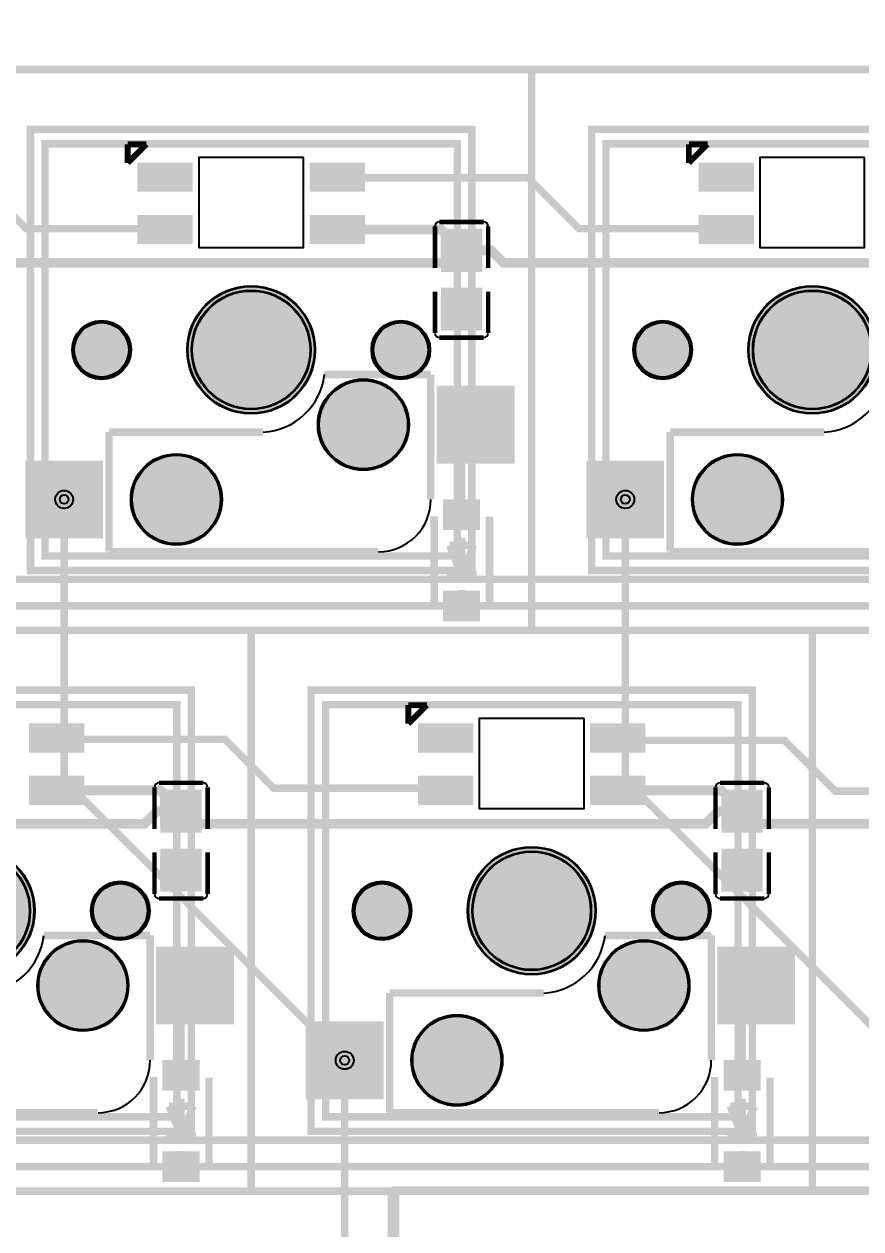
# Model space of a CAD drawing. Header units: millimetres. Extents: x 5 to 310, y -122 to -25.
# Drawn here: x 82.78 to 111.19, y -65.58 to -24.65 of the extents above; entities that cross this region are included whole.
import ezdxf

# ---------------------------------------------------------------- set-up
doc = ezdxf.new("R2010")
doc.units = ezdxf.units.MM
for name, color, linetype, true_color in [('BoardOutLine', 6, 'Continuous', 0xff00ff), ('BottomLayer', 5, 'Continuous', 0x0000ff), ('BottomPasteMaskLayer', 7, 'Continuous', 0x800000), ('BottomSilkLayer', 7, 'Continuous', 0x66cc33), ('BottomSolderMaskLayer', 7, 'Continuous', 0xaa00ff), ('Document', 7, 'Continuous', 0xffffff), ('Hole', 7, 'Continuous', 0x222222), ('Multi-Layer', 7, 'Continuous', 0xc0c0c0), ('TopLayer', 1, 'Continuous', 0xff0000), ('TopSilkLayer', 7, 'Continuous', 0xffcc00), ('TopSolderMaskLayer', 7, 'Continuous', 0x800080)]:
    doc.layers.add(name, color=color, linetype=linetype, true_color=true_color)

msp = doc.modelspace()

# ---------------------------------------------------------------- hatches: boundary and pattern name
at = {"layer": 'BottomLayer'}
for points in [[(86.67960375920755, -29.40607061214121), (88.45760731521455, -29.40607061214121), (88.45760731521455, -30.2950723901447), (86.67960375920755, -30.2950723901447)], [(92.52161544323098, -29.40607061214121), (94.29961899923796, -29.40607061214121), (94.29961899923796, -30.2950723901447), (92.52161544323098, -30.2950723901447)], [(105.7300482600967, -29.40607061214121), (107.5080518161037, -29.40607061214121), (107.5080518161037, -30.2950723901447), (105.7300482600967, -30.2950723901447)], [(86.67960375920755, -31.1840741681483), (88.45760731521455, -31.1840741681483), (88.45760731521455, -32.0730759461519), (86.67960375920755, -32.0730759461519)], [(92.52161544323098, -31.1840741681483), (94.29961899923796, -31.1840741681483), (94.29961899923796, -32.0730759461519), (92.52161544323098, -32.0730759461519)], [(105.7300482600967, -31.1840741681483), (107.5080518161037, -31.1840741681483), (107.5080518161037, -32.0730759461519), (105.7300482600967, -32.0730759461519)], [(98.3085344170688, -33.04325628651259), (96.95852171704337, -33.04325628651259), (96.95852171704337, -31.63324866649737), (98.3085344170688, -31.63324866649737)], [(98.3085344170688, -33.63329946659894), (96.95852171704337, -33.63329946659894), (96.95852171704337, -35.04330708661416), (98.3085344170688, -35.04330708661416)], [(96.83962407924808, -36.98958597917203), (99.37962915925823, -36.98958597917203), (99.37962915925823, -39.52959105918217), (96.83962407924808, -39.52959105918217)], [(82.86959613919225, -39.52959105918217), (85.4096012192024, -39.52959105918217), (85.4096012192024, -42.06959613919229), (82.86959613919225, -42.06959613919229)], [(101.9200406400814, -39.52959105918217), (104.4600457200916, -39.52959105918217), (104.4600457200916, -42.06959613919229), (101.9200406400814, -42.06959613919229)], [(98.23352806705613, -41.81358902717807), (98.23352806705613, -40.81358902717817), (97.03352806705608, -40.81358902717817), (97.03352806705608, -41.81358902717807)], [(98.23352806705613, -44.9134112268224), (98.23352806705613, -43.9134112268224), (97.03352806705608, -43.9134112268224), (97.03352806705608, -44.9134112268224)], [(82.99639319278641, -48.45651511303026), (84.77439674879359, -48.45651511303026), (84.77439674879359, -49.34551689103375), (82.99639319278641, -49.34551689103375)], [(96.20482600965192, -48.45651511303026), (97.98282956565912, -48.45651511303026), (97.98282956565912, -49.34551689103375), (96.20482600965192, -49.34551689103375)], [(102.0468376936753, -48.45651511303026), (103.8248412496826, -48.45651511303026), (103.8248412496826, -49.34551689103375), (102.0468376936753, -49.34551689103375)], [(82.99639319278641, -50.23451866903736), (84.77439674879359, -50.23451866903736), (84.77439674879359, -51.12352044704085), (82.99639319278641, -51.12352044704085)], [(96.20482600965192, -50.23451866903736), (97.98282956565912, -50.23451866903736), (97.98282956565912, -51.12352044704085), (96.20482600965192, -51.12352044704085)], [(102.0468376936753, -50.23451866903736), (103.8248412496826, -50.23451866903736), (103.8248412496826, -51.12352044704085), (102.0468376936753, -51.12352044704085)], [(88.78331216662424, -52.09370078740164), (87.43329946659901, -52.09370078740164), (87.43329946659901, -50.68369316738642), (88.78331216662424, -50.68369316738642)], [(107.8337566675134, -52.09370078740164), (106.4837439674879, -52.09370078740164), (106.4837439674879, -50.68369316738642), (107.8337566675134, -50.68369316738642)], [(88.78331216662424, -52.68374396748801), (87.43329946659901, -52.68374396748801), (87.43329946659901, -54.09375158750311), (88.78331216662424, -54.09375158750311)], [(107.8337566675134, -52.68374396748801), (106.4837439674879, -52.68374396748801), (106.4837439674879, -54.09375158750311), (107.8337566675134, -54.09375158750311)], [(87.31440182880372, -56.04003048006109), (89.85440690881387, -56.04003048006109), (89.85440690881387, -58.58003556007122), (87.31440182880372, -58.58003556007122)], [(106.3648463296927, -56.04003048006109), (108.9048514097028, -56.04003048006109), (108.9048514097028, -58.58003556007122), (106.3648463296927, -58.58003556007122)], [(92.39481838963684, -58.58003556007122), (94.93482346964694, -58.58003556007122), (94.93482346964694, -61.12004064008136), (92.39481838963684, -61.12004064008136)], [(88.70830581661177, -60.86403352806713), (88.70830581661177, -59.864033528067), (87.50830581661171, -59.864033528067), (87.50830581661171, -60.86403352806713)], [(107.7587503175005, -60.86403352806713), (107.7587503175005, -59.864033528067), (106.5587503175009, -59.864033528067), (106.5587503175009, -60.86403352806713)], [(88.70830581661177, -63.96385572771146), (88.70830581661177, -62.96385572771146), (87.50830581661171, -62.96385572771146), (87.50830581661171, -63.96385572771146)], [(107.7587503175005, -63.96385572771146), (107.7587503175005, -62.96385572771146), (106.5587503175009, -62.96385572771146), (106.5587503175009, -63.96385572771146)]]:
    msp.add_hatch(color=256, dxfattribs=at).paths.add_polyline_path(points)
at = {"layer": 'BottomPasteMaskLayer'}
for points in [[(86.67960375920755, -29.40607061214121), (88.45760731521455, -29.40607061214121), (88.45760731521455, -30.2950723901447), (86.67960375920755, -30.2950723901447)], [(92.52161544323098, -29.40607061214121), (94.29961899923796, -29.40607061214121), (94.29961899923796, -30.2950723901447), (92.52161544323098, -30.2950723901447)], [(105.7300482600967, -29.40607061214121), (107.5080518161037, -29.40607061214121), (107.5080518161037, -30.2950723901447), (105.7300482600967, -30.2950723901447)], [(86.67960375920755, -31.1840741681483), (88.45760731521455, -31.1840741681483), (88.45760731521455, -32.0730759461519), (86.67960375920755, -32.0730759461519)], [(92.52161544323098, -31.1840741681483), (94.29961899923796, -31.1840741681483), (94.29961899923796, -32.0730759461519), (92.52161544323098, -32.0730759461519)], [(105.7300482600967, -31.1840741681483), (107.5080518161037, -31.1840741681483), (107.5080518161037, -32.0730759461519), (105.7300482600967, -32.0730759461519)], [(98.25349250698493, -31.66324612649225), (96.97350774701569, -31.66324612649225), (96.92349504699018, -31.71325882651774), (96.92349504699018, -32.86327152654314), (96.97350774701569, -32.91325882651768), (97.38354076708174, -32.91828803657609), (97.38354076708174, -32.46827533655073), (97.83352806705624, -32.46827533655073), (97.83352806705624, -32.90828041656096), (98.25349250698493, -32.91325882651768), (98.30350520701063, -32.86327152654314), (98.30350520701063, -31.71325882651774)], [(98.25349250698493, -33.81325882651765), (97.83352806705624, -33.81328422656839), (97.83352806705624, -34.25826771653544), (97.38354076708174, -34.25826771653544), (97.38354076708174, -33.81828803657618), (96.97350774701569, -33.81325882651765), (96.92349504699018, -33.86327152654303), (96.92349504699018, -35.0132588265177), (96.97350774701569, -35.06327152654308), (98.25349250698493, -35.06327152654308), (98.30350520701063, -35.0132588265177), (98.30350520701063, -33.86327152654303)], [(96.83962407924808, -36.98958597917203), (99.37962915925823, -36.98958597917203), (99.37962915925823, -39.52959105918217), (96.83962407924808, -39.52959105918217)], [(82.86959613919225, -39.52959105918217), (85.4096012192024, -39.52959105918217), (85.4096012192024, -42.06959613919229), (82.86959613919225, -42.06959613919229)], [(101.9200406400814, -39.52959105918217), (104.4600457200916, -39.52959105918217), (104.4600457200916, -42.06959613919229), (101.9200406400814, -42.06959613919229)], [(98.23352806705613, -41.81358902717807), (98.23352806705613, -40.81358902717817), (97.03352806705608, -40.81358902717817), (97.03352806705608, -41.81358902717807)], [(98.23352806705613, -44.9134112268224), (98.23352806705613, -43.9134112268224), (97.03352806705608, -43.9134112268224), (97.03352806705608, -44.9134112268224)], [(82.99639319278641, -48.45651511303026), (84.77439674879359, -48.45651511303026), (84.77439674879359, -49.34551689103375), (82.99639319278641, -49.34551689103375)], [(96.20482600965192, -48.45651511303026), (97.98282956565912, -48.45651511303026), (97.98282956565912, -49.34551689103375), (96.20482600965192, -49.34551689103375)], [(102.0468376936753, -48.45651511303026), (103.8248412496826, -48.45651511303026), (103.8248412496826, -49.34551689103375), (102.0468376936753, -49.34551689103375)], [(82.99639319278641, -50.23451866903736), (84.77439674879359, -50.23451866903736), (84.77439674879359, -51.12352044704085), (82.99639319278641, -51.12352044704085)], [(96.20482600965192, -50.23451866903736), (97.98282956565912, -50.23451866903736), (97.98282956565912, -51.12352044704085), (96.20482600965192, -51.12352044704085)], [(102.0468376936753, -50.23451866903736), (103.8248412496826, -50.23451866903736), (103.8248412496826, -51.12352044704085), (102.0468376936753, -51.12352044704085)], [(88.72827025654054, -50.71369062738132), (87.4482854965711, -50.71369062738132), (87.39827279654583, -50.76370332740668), (87.39827279654583, -51.9137160274321), (87.4482854965711, -51.96370332740661), (87.85831851663694, -51.96873253746503), (87.85831851663694, -51.51871983743978), (88.30830581661165, -51.51871983743978), (88.30830581661165, -51.95872491744978), (88.72827025654054, -51.96370332740661), (88.77828295656582, -51.9137160274321), (88.77828295656582, -50.76370332740668)], [(107.7787147574297, -50.71369062738132), (106.49872999746, -50.71369062738132), (106.4487172974345, -50.76370332740668), (106.4487172974345, -51.9137160274321), (106.49872999746, -51.96370332740661), (106.9087630175261, -51.96873253746503), (106.9087630175261, -51.51871983743978), (107.3587503175006, -51.51871983743978), (107.3587503175006, -51.95872491744978), (107.7787147574297, -51.96370332740661), (107.828727457455, -51.9137160274321), (107.828727457455, -50.76370332740668)], [(88.72827025654054, -52.86370332740671), (88.30830581661165, -52.86372872745743), (88.30830581661165, -53.3087122174245), (87.85831851663694, -53.3087122174245), (87.85831851663694, -52.86873253746511), (87.4482854965711, -52.86370332740671), (87.39827279654583, -52.9137160274321), (87.39827279654583, -54.06370332740676), (87.4482854965711, -54.11371602743213), (88.72827025654054, -54.11371602743213), (88.77828295656582, -54.06370332740676), (88.77828295656582, -52.9137160274321)], [(107.7787147574297, -52.86370332740671), (107.3587503175006, -52.86372872745743), (107.3587503175006, -53.3087122174245), (106.9087630175261, -53.3087122174245), (106.9087630175261, -52.86873253746511), (106.49872999746, -52.86370332740671), (106.4487172974345, -52.9137160274321), (106.4487172974345, -54.06370332740676), (106.49872999746, -54.11371602743213), (107.7787147574297, -54.11371602743213), (107.828727457455, -54.06370332740676), (107.828727457455, -52.9137160274321)], [(87.31440182880372, -56.04003048006109), (89.85440690881387, -56.04003048006109), (89.85440690881387, -58.58003556007122), (87.31440182880372, -58.58003556007122)], [(106.3648463296927, -56.04003048006109), (108.9048514097028, -56.04003048006109), (108.9048514097028, -58.58003556007122), (106.3648463296927, -58.58003556007122)], [(92.39481838963684, -58.58003556007122), (94.93482346964694, -58.58003556007122), (94.93482346964694, -61.12004064008136), (92.39481838963684, -61.12004064008136)], [(88.70830581661177, -60.86403352806713), (88.70830581661177, -59.864033528067), (87.50830581661171, -59.864033528067), (87.50830581661171, -60.86403352806713)], [(107.7587503175005, -60.86403352806713), (107.7587503175005, -59.864033528067), (106.5587503175009, -59.864033528067), (106.5587503175009, -60.86403352806713)], [(88.70830581661177, -63.96385572771146), (88.70830581661177, -62.96385572771146), (87.50830581661171, -62.96385572771146), (87.50830581661171, -63.96385572771146)], [(107.7587503175005, -63.96385572771146), (107.7587503175005, -62.96385572771146), (106.5587503175009, -62.96385572771146), (106.5587503175009, -63.96385572771146)]]:
    msp.add_hatch(color=256, dxfattribs=at).paths.add_polyline_path(points)
at = {"layer": 'BottomSolderMaskLayer'}
for points in [[(86.62879785188126, -29.35526180195223), (88.50840161108907, -29.35526180195223), (88.50840161108907, -30.34586378315612), (86.62879785188126, -30.34586378315612)], [(92.47080953590465, -29.35526180195223), (94.35041329511229, -29.35526180195223), (94.35041329511229, -30.34586378315612), (92.47080953590465, -30.34586378315612)], [(105.6792510613593, -29.35526180195223), (107.5588548205669, -29.35526180195223), (107.5588548205669, -30.34586378315612), (105.6792510613593, -30.34586378315612)], [(86.62879785188126, -31.13326535795932), (88.50840161108907, -31.13326535795932), (88.50840161108907, -32.12386733916321), (86.62879785188126, -32.12386733916321)], [(92.47080953590465, -31.13326535795932), (94.35041329511229, -31.13326535795932), (94.35041329511229, -32.12386733916321), (92.47080953590465, -32.12386733916321)], [(105.6792510613593, -31.13326535795932), (107.5588548205669, -31.13326535795932), (107.5588548205669, -32.12386733916321), (105.6792510613593, -32.12386733916321)], [(98.33285554223517, -33.06978225489854), (96.93420425235443, -33.06978225489854), (96.93420425235443, -31.60671696338693), (98.33285554223517, -31.60671696338693)], [(88.31431292862592, -35.71958343916697, 1), (92.66511303022614, -35.71958343916697, 1)], [(107.3646050292101, -35.71958343916697, 1), (111.7154051308102, -35.71958343916697, 1)], [(98.33285554223517, -33.60676967506333), (96.93420425235443, -33.60676967506333), (96.93420425235443, -35.06983496657494), (98.33285554223517, -35.06983496657494)], [(84.40929641859275, -35.71958343916697, 1), (86.41010922021836, -35.71958343916697, 1)], [(94.56931673863347, -35.71958343916697, 1), (96.57012954025909, -35.71958343916697, 1)], [(103.4595885191771, -35.71958343916697, 1), (105.4604013208027, -35.71958343916697, 1)], [(92.74931419862831, -38.2595885191771, 1), (95.85012700025392, -38.2595885191771, 1)], [(96.78881991363986, -36.93878587757182), (99.43042519685035, -36.93878587757182), (99.43042519685035, -39.58039116078237), (96.78881991363986, -39.58039116078237)], [(86.39930149860287, -40.79959359918723, 1), (89.50011430022846, -40.79959359918723, 1)], [(105.4495935991872, -40.79959359918723, 1), (108.5504064008128, -40.79959359918723, 1)], [(82.81879197358398, -39.47879095758208), (85.46039725679452, -39.47879095758208), (85.46039725679452, -42.1203962407925), (82.81879197358398, -42.1203962407925)], [(101.8692425704853, -39.47879095758208), (104.5108478536959, -39.47879095758208), (104.5108478536959, -42.1203962407925), (101.8692425704853, -42.1203962407925)], [(98.26401070866655, -41.83475143509429), (98.26401070866655, -40.79241801709418), (97.0030505867462, -40.79241801709418), (97.0030505867462, -41.83475143509429)], [(98.26401070866655, -44.93457363473863), (98.26401070866655, -43.89224021673851), (97.0030505867462, -43.89224021673851), (97.0030505867462, -44.93457363473863)], [(82.94559018832342, -48.40572372001885), (84.82519394753079, -48.40572372001885), (84.82519394753079, -49.39632570122274), (82.94559018832342, -49.39632570122274)], [(96.1540317137776, -48.40572372001885), (98.03363547298521, -48.40572372001885), (98.03363547298521, -49.39632570122274), (96.1540317137776, -49.39632570122274)], [(101.9960433978011, -48.40572372001885), (103.8756471570086, -48.40572372001885), (103.8756471570086, -49.39632570122274), (101.9960433978011, -49.39632570122274)], [(82.94559018832342, -50.18372727602605), (84.82519394753079, -50.18372727602605), (84.82519394753079, -51.17432925722982), (82.94559018832342, -51.17432925722982)], [(96.1540317137776, -50.18372727602605), (98.03363547298521, -50.18372727602605), (98.03363547298521, -51.17432925722982), (96.1540317137776, -51.17432925722982)], [(101.9960433978011, -50.18372727602605), (103.8756471570086, -50.18372727602605), (103.8756471570086, -51.17432925722982), (101.9960433978011, -51.17432925722982)], [(88.80763512202931, -52.12023249051207), (87.40898383214856, -52.12023249051207), (87.40898383214856, -50.65716719900048), (88.80763512202931, -50.65716719900048)], [(107.858075962441, -52.12023249051207), (106.4594246725603, -52.12023249051207), (106.4594246725603, -50.65716719900048), (107.858075962441, -50.65716719900048)], [(78.78903987807965, -54.77012954025918, 1), (83.13983997967986, -54.77012954025918, 1)], [(88.80763512202931, -52.65721035280274), (87.40898383214856, -52.65721035280274), (87.40898383214856, -54.12027564431412), (88.80763512202931, -54.12027564431412)], [(97.83933197866398, -54.77012954025918, 1), (102.1901320802642, -54.77012954025918, 1)], [(107.858075962441, -52.65721035280274), (106.4594246725603, -52.65721035280274), (106.4594246725603, -54.12027564431412), (107.858075962441, -54.12027564431412)], [(85.0440436880872, -54.77012954025918, 1), (87.04485648971283, -54.77012954025918, 1)], [(93.934315468631, -54.77012954025918, 1), (95.93512827025664, -54.77012954025918, 1)], [(104.0943357886716, -54.77012954025918, 1), (106.0951485902972, -54.77012954025918, 1)], [(83.22404114808226, -57.31013462026931, 1), (86.32485394970787, -57.31013462026931, 1)], [(87.26359969519945, -55.98922631445282), (89.90520497840998, -55.98922631445282), (89.90520497840998, -58.63083159766325), (87.26359969519945, -58.63083159766325)], [(102.2743332486664, -57.31013462026931, 1), (105.375146050292, -57.31013462026931, 1)], [(106.3140502921006, -55.98922631445282), (108.9556555753111, -55.98922631445282), (108.9556555753111, -58.63083159766325), (106.3140502921006, -58.63083159766325)], [(95.92432054864115, -59.85013970027943, 1), (99.02513335026676, -59.85013970027943, 1)], [(92.3440223520447, -58.52923139446295), (94.98562763525524, -58.52923139446295), (94.98562763525524, -61.17083667767339), (92.3440223520447, -61.17083667767339)], [(88.73879103887249, -60.88520238760918), (88.73879103887249, -59.84286896960885), (87.47783091695213, -59.84286896960885), (87.47783091695213, -60.88520238760918)], [(107.7892303784606, -60.88520238760918), (107.7892303784606, -59.84286896960885), (106.5282702565407, -59.84286896960885), (106.5282702565407, -60.88520238760918)], [(88.73879103887249, -63.98502458725352), (88.73879103887249, -62.9426911692533), (87.47783091695213, -62.9426911692533), (87.47783091695213, -63.98502458725352)], [(107.7892303784606, -63.98502458725352), (107.7892303784606, -62.9426911692533), (106.5282702565407, -62.9426911692533), (106.5282702565407, -63.98502458725352)]]:
    msp.add_hatch(color=256, dxfattribs=at).paths.add_polyline_path(points)
at = {"layer": 'Document'}
for points in [[(97.76052832105664, -41.72049784099568), (97.76052832105664, -40.83149606299219), (97.50652781305577, -40.83149606299219), (97.50652781305577, -41.72049784099568)], [(97.19715519431044, -41.39212598425195), (98.08615697231406, -41.39212598425195), (98.08615697231406, -41.13812547625093), (97.19715519431044, -41.13812547625093)], [(97.76052832105664, -44.76850393700795), (97.76052832105664, -43.87950215900435), (97.50652781305577, -43.87950215900435), (97.50652781305577, -44.76850393700795)], [(88.2353060706123, -60.77094234188475), (88.2353060706123, -59.88194056388113), (87.98130556261118, -59.88194056388113), (87.98130556261118, -60.77094234188475)], [(107.2857505715012, -60.77094234188475), (107.2857505715012, -59.88194056388113), (107.0317500635001, -59.88194056388113), (107.0317500635001, -60.77094234188475)], [(87.67193294386585, -60.44257048514101), (88.56093472186943, -60.44257048514101), (88.56093472186943, -60.18856997713999), (87.67193294386585, -60.18856997713999)], [(106.722377444755, -60.44257048514101), (107.6113792227586, -60.44257048514101), (107.6113792227586, -60.18856997713999), (106.722377444755, -60.18856997713999)], [(88.2353060706123, -63.81894843789689), (88.2353060706123, -62.9299466598934), (87.98130556261118, -62.9299466598934), (87.98130556261118, -63.81894843789689)], [(107.2857505715012, -63.81894843789689), (107.2857505715012, -62.9299466598934), (107.0317500635001, -62.9299466598934), (107.0317500635001, -63.81894843789689)]]:
    msp.add_hatch(color=256, dxfattribs=at).paths.add_polyline_path(points)
at = {"layer": 'Multi-Layer'}
for points in [[(88.33971297942604, -35.71958343916697, 1), (92.63971297942604, -35.71958343916697, 1)], [(107.3900050800101, -35.71958343916697, 1), (111.6900050800102, -35.71958343916697, 1)], [(84.43469646939282, -35.71958343916697, 1), (86.38470916941824, -35.71958343916697, 1)], [(94.59471678943359, -35.71958343916697, 1), (96.544729489459, -35.71958343916697, 1)], [(103.4849885699771, -35.71958343916697, 1), (105.4350012700026, -35.71958343916697, 1)], [(92.7747142494284, -38.2595885191771, 1), (95.82472694945382, -38.2595885191771, 1)], [(86.42470154940297, -40.79959359918723, 1), (89.47471424942837, -40.79959359918723, 1)], [(105.4749936499873, -40.79959359918723, 1), (108.5250063500127, -40.79959359918723, 1)], [(78.81443992887975, -54.77012954025918, 1), (83.11443992887976, -54.77012954025918, 1)], [(97.86473202946408, -54.77012954025918, 1), (102.1647320294641, -54.77012954025918, 1)], [(85.06944373888732, -54.77012954025918, 1), (87.01945643891274, -54.77012954025918, 1)], [(93.95971551943113, -54.77012954025918, 1), (95.90972821945653, -54.77012954025918, 1)], [(104.1197358394716, -54.77012954025918, 1), (106.0697485394971, -54.77012954025918, 1)], [(83.24944119888238, -57.31013462026931, 1), (86.29945389890776, -57.31013462026931, 1)], [(102.2997332994665, -57.31013462026931, 1), (105.3497459994919, -57.31013462026931, 1)], [(95.94972059944124, -59.85013970027943, 1), (98.99973329946666, -59.85013970027943, 1)]]:
    msp.add_hatch(color=256, dxfattribs=at).paths.add_polyline_path(points)
at = {"layer": 'TopSolderMaskLayer'}
for points in [[(88.31431292862592, -35.71958343916697, 1), (92.66511303022614, -35.71958343916697, 1)], [(107.3646050292101, -35.71958343916697, 1), (111.7154051308102, -35.71958343916697, 1)], [(84.40929641859275, -35.71958343916697, 1), (86.41010922021836, -35.71958343916697, 1)], [(94.56931673863347, -35.71958343916697, 1), (96.57012954025909, -35.71958343916697, 1)], [(103.4595885191771, -35.71958343916697, 1), (105.4604013208027, -35.71958343916697, 1)], [(92.74931419862831, -38.2595885191771, 1), (95.85012700025392, -38.2595885191771, 1)], [(86.39930149860287, -40.79959359918723, 1), (89.50011430022846, -40.79959359918723, 1)], [(105.4495935991872, -40.79959359918723, 1), (108.5504064008128, -40.79959359918723, 1)], [(78.78903987807965, -54.77012954025918, 1), (83.13983997967986, -54.77012954025918, 1)], [(97.83933197866398, -54.77012954025918, 1), (102.1901320802642, -54.77012954025918, 1)], [(85.0440436880872, -54.77012954025918, 1), (87.04485648971283, -54.77012954025918, 1)], [(93.934315468631, -54.77012954025918, 1), (95.93512827025664, -54.77012954025918, 1)], [(104.0943357886716, -54.77012954025918, 1), (106.0951485902972, -54.77012954025918, 1)], [(83.22404114808226, -57.31013462026931, 1), (86.32485394970787, -57.31013462026931, 1)], [(102.2743332486664, -57.31013462026931, 1), (105.375146050292, -57.31013462026931, 1)], [(95.92432054864115, -59.85013970027943, 1), (99.02513335026676, -59.85013970027943, 1)]]:
    msp.add_hatch(color=256, dxfattribs=at).paths.add_polyline_path(points)

# ---------------------------------------------------------------- linework, layer by layer
at = {"layer": 'BoardOutLine', "const_width": 0.254000508001016}
msp.add_lwpolyline([(4.766217932435893, -26.19558039116077), (309.5661417322835, -26.19558039116077), (309.5661417322835, -121.445364490729), (4.766217932435893, -121.445364490729), (4.766217932435893, -26.19558039116077)], close=True, dxfattribs=at)
at = {"layer": 'BottomLayer'}
for points, const_width in [([(87.52349504699009, -31.60274320548649), (82.84988569977145, -31.60274320548649), (81.12268224536456, -29.87553975107949), (74.23926847853681, -29.87553975107949)], 0.254000508001016), ([(106.5735331470662, -31.60274320548649), (101.6205232410464, -31.60274320548649), (99.8933197866395, -29.87553975107949), (93.46710693421369, -29.87553975107949)], 0.254000508001016), ([(97.6335280670562, -32.33835407670813), (96.92382524765048, -31.62865125730252), (93.41071882143751, -31.62865125730252)], 0.3302006604013208), ([(97.6335280670562, -32.33835407670813), (97.20581661163328, -32.76606553213105), (80.01016002031997, -32.76606553213105), (79.58244856489705, -32.33835407670813), (78.58308356616703, -32.33835407670813)], 0.3302006604013208), ([(116.6839725679452, -32.33835407670813), (116.2562611125222, -32.76606553213105), (99.06019812039631, -32.76606553213105), (98.63248666497337, -32.33835407670813), (97.6335280670562, -32.33835407670813)], 0.3302006604013208), ([(98.10972821945644, -38.2595885191771), (97.63347726695451, -38.73583947167901), (97.63347726695451, -41.31369062738133)], 0.254000508001016), ([(280.695961391923, -43.51028702057408), (280.695961391923, -43.51028702057408), (14.68122936245868, -43.51028702057408)], 0.254000508001016), ([(21.43180086360189, -44.41351282702578), (21.43180086360189, -44.41351282702578), (307.1884683769367, -44.41351282702578)], 0.254000508001016), ([(96.9392938785877, -50.60452120904245), (91.24968249936501, -50.60706121412238), (89.59105918211843, -48.94589789179577), (84.13766827533664, -48.94589789179577)], 0.254000508001016), ([(116.1417322834645, -50.70612141224285), (110.3175006350011, -50.70612141224285), (108.5902971805944, -48.97891795783596), (102.8676657353315, -48.97891795783596)], 0.254000508001016), ([(88.10830581661185, -51.38879857759719), (87.39845059690128, -50.67894335788674), (83.88544577089147, -50.67894335788674)], 0.3302006604013208), ([(107.1587503175005, -51.38879857759719), (106.4488950977902, -50.67894335788674), (102.9357378714758, -50.67894335788674)], 0.3302006604013208), ([(69.05786131572268, -51.38879857759719), (69.48516637033276, -51.81610363220727), (86.86817373634744, -51.81610363220727), (87.29547879095777, -51.38879857759719), (88.10830581661185, -51.38879857759719)], 0.3302006604013208), ([(88.10830581661185, -51.38879857759719), (88.53561087122169, -51.81610363220727), (105.9182118364238, -51.81610363220727), (106.3455168910339, -51.38879857759719), (107.1587503175005, -51.38879857759719)], 0.3302006604013208), ([(107.1587503175005, -51.38879857759719), (107.5860553721109, -51.81610363220727), (124.9682499364999, -51.81610363220727), (125.3955549911102, -51.38879857759719), (126.2091948183895, -51.38879857759719)], 0.3302006604013208), ([(88.58445516891015, -57.31013462026931), (88.10820421640847, -57.78638557277122), (88.10820421640847, -60.36398272796544)], 0.254000508001016), ([(107.6347472694945, -57.31013462026931), (107.1587503175005, -57.78613157226312), (107.1587503175005, -60.36398272796544)], 0.254000508001016), ([(280.695961391923, -62.5605791211583), (280.695961391923, -62.5605791211583), (17.62763525527066, -62.5605791211583)], 0.254000508001016), ([(307.1884683769367, -63.46380492760989), (307.1884683769367, -63.46380492760989), (26.19431038862081, -63.46380492760989)], 0.254000508001016)]:
    msp.add_lwpolyline(points, dxfattribs=dict(at, const_width=const_width))
at = {"layer": 'BottomSilkLayer'}
for points, const_width in [([(86.29860299720598, -29.36957073914152), (86.29860299720598, -29.36957073914152), (86.93360426720847, -28.73456946913905)], 0.2), ([(86.29860299720598, -28.73456946913905), (86.29860299720598, -28.73456946913905), (86.93360426720847, -28.73456946913905)], 0.2), ([(86.29860299720598, -29.36957073914152), (86.29860299720598, -29.36957073914152), (86.29860299720598, -28.73456946913905)], 0.2), ([(105.3490474980951, -29.36957073914152), (105.3490474980951, -29.36957073914152), (105.9840487680977, -28.73456946913905)], 0.2), ([(105.3490474980951, -28.73456946913905), (105.3490474980951, -28.73456946913905), (105.9840487680977, -28.73456946913905)], 0.2), ([(105.3490474980951, -29.36957073914152), (105.3490474980951, -29.36957073914152), (105.3490474980951, -28.73456946913905)], 0.2), ([(96.72992125984274, -31.52707645415296), (96.72992125984274, -31.52707645415296), (96.72992125984274, -32.93708407416818)], 0.1524003048006096), ([(98.38473456946915, -31.37467614935235), (98.38473456946915, -31.37467614935235), (96.88232156464301, -31.37467614935235)], 0.1524003048006096), ([(98.53713487426991, -32.93708407416818), (98.53713487426991, -32.93708407416818), (98.53713487426991, -31.52707645415296)], 0.1524003048006096), ([(96.72992125984274, -35.14947929895857), (96.72992125984274, -35.14947929895857), (96.72992125984274, -33.73947167894335)], 0.1524003048006096), ([(98.53713487426991, -33.73947167894335), (98.53713487426991, -33.73947167894335), (98.53713487426991, -35.14947929895857)], 0.1524003048006096), ([(98.38473456946915, -35.30187960375917), (98.38473456946915, -35.30187960375917), (96.88232156464301, -35.30187960375917)], 0.1524003048006096), ([(96.70038100076204, -44.37018034036066), (96.70038100076204, -44.37018034036066), (96.70038100076204, -41.37018034036078)], 0.254000508001016), ([(98.58006096012195, -44.38354076708151), (98.58006096012195, -44.38354076708151), (98.58006096012195, -41.38354076708163)], 0.254000508001016), ([(97.6335280670562, -43.62550165100333), (97.6335280670562, -43.62550165100333), (97.6335280670562, -42.10149860299725)], 0.254000508001016), ([(97.22712725425457, -42.35549911099827), (97.22712725425457, -42.35549911099827), (97.6335280670562, -43.37150114300232)], 0.254000508001016), ([(98.0399288798576, -42.35549911099827), (98.0399288798576, -42.35549911099827), (97.22712725425457, -42.35549911099827)], 0.254000508001016), ([(97.6335280670562, -43.37150114300232), (97.6335280670562, -43.37150114300232), (98.0399288798576, -42.35549911099827)], 0.254000508001016), ([(98.14152908305824, -43.37150114300232), (98.14152908305824, -43.37150114300232), (97.12552705105419, -43.37150114300232)], 0.254000508001016), ([(95.82382524765036, -48.42001524003057), (95.82382524765036, -48.42001524003057), (96.45882651765305, -47.78501397002799)], 0.2), ([(95.82382524765036, -47.78501397002799), (95.82382524765036, -47.78501397002799), (96.45882651765305, -47.78501397002799)], 0.2), ([(95.82382524765036, -48.42001524003057), (95.82382524765036, -48.42001524003057), (95.82382524765036, -47.78501397002799)], 0.2), ([(87.20469900939794, -50.57752095504202), (87.20469900939794, -50.57752095504202), (87.20469900939794, -51.98752857505713)], 0.1524003048006096), ([(88.8595123190246, -50.4251206502414), (88.8595123190246, -50.4251206502414), (87.35709931419866, -50.4251206502414)], 0.1524003048006096), ([(89.01191262382532, -51.98752857505713), (89.01191262382532, -51.98752857505713), (89.01191262382532, -50.57752095504202)], 0.1524003048006096), ([(106.2551435102871, -50.57752095504202), (106.2551435102871, -50.57752095504202), (106.2551435102871, -51.98752857505713)], 0.1524003048006096), ([(107.9099568199138, -50.4251206502414), (107.9099568199138, -50.4251206502414), (106.4075438150876, -50.4251206502414)], 0.1524003048006096), ([(108.0623571247142, -51.98752857505713), (108.0623571247142, -51.98752857505713), (108.0623571247142, -50.57752095504202)], 0.1524003048006096), ([(87.20469900939794, -54.19992379984762), (87.20469900939794, -54.19992379984762), (87.20469900939794, -52.7899161798324)], 0.1524003048006096), ([(89.01191262382532, -52.7899161798324), (89.01191262382532, -52.7899161798324), (89.01191262382532, -54.19992379984762)], 0.1524003048006096), ([(106.2551435102871, -54.19992379984762), (106.2551435102871, -54.19992379984762), (106.2551435102871, -52.7899161798324)], 0.1524003048006096), ([(108.0623571247142, -52.7899161798324), (108.0623571247142, -52.7899161798324), (108.0623571247142, -54.19992379984762)], 0.1524003048006096), ([(88.8595123190246, -54.35232410464823), (88.8595123190246, -54.35232410464823), (87.35709931419866, -54.35232410464823)], 0.1524003048006096), ([(107.9099568199138, -54.35232410464823), (107.9099568199138, -54.35232410464823), (106.4075438150876, -54.35232410464823)], 0.1524003048006096), ([(87.17515875031746, -63.42062484124973), (87.17515875031746, -63.42062484124973), (87.17515875031746, -60.42062484124973)], 0.254000508001016), ([(89.0548387096776, -63.43398526797057), (89.0548387096776, -63.43398526797057), (89.0548387096776, -60.43398526797057)], 0.254000508001016), ([(106.2256032512066, -63.42062484124973), (106.2256032512066, -63.42062484124973), (106.2256032512066, -60.42062484124973)], 0.254000508001016), ([(108.1052832105663, -63.43398526797057), (108.1052832105663, -63.43398526797057), (108.1052832105663, -60.43398526797057)], 0.254000508001016), ([(87.70190500381001, -61.40594361188733), (87.70190500381001, -61.40594361188733), (88.10830581661185, -62.42194564389138)], 0.254000508001016), ([(88.51470662941324, -61.40594361188733), (88.51470662941324, -61.40594361188733), (87.70190500381001, -61.40594361188733)], 0.254000508001016), ([(88.10830581661185, -62.6759461518924), (88.10830581661185, -62.6759461518924), (88.10830581661185, -61.1519431038862)], 0.254000508001016), ([(88.10830581661185, -62.42194564389138), (88.10830581661185, -62.42194564389138), (88.51470662941324, -61.40594361188733)], 0.254000508001016), ([(106.7523495046989, -61.40594361188733), (106.7523495046989, -61.40594361188733), (107.1587503175005, -62.42194564389138)], 0.254000508001016), ([(107.5651511303024, -61.40594361188733), (107.5651511303024, -61.40594361188733), (106.7523495046989, -61.40594361188733)], 0.254000508001016), ([(107.1587503175005, -62.6759461518924), (107.1587503175005, -62.6759461518924), (107.1587503175005, -61.1519431038862)], 0.254000508001016), ([(107.1587503175005, -62.42194564389138), (107.1587503175005, -62.42194564389138), (107.5651511303024, -61.40594361188733)], 0.254000508001016), ([(88.61630683261387, -62.42194564389138), (88.61630683261387, -62.42194564389138), (87.60030480060982, -62.42194564389138)], 0.254000508001016), ([(107.6667513335026, -62.42194564389138), (107.6667513335026, -62.42194564389138), (106.6507493014985, -62.42194564389138)], 0.254000508001016)]:
    msp.add_lwpolyline(points, dxfattribs=dict(at, const_width=const_width))
for centre, start, end in [((96.88232156464323, -31.52707645415308), 90, 179.9999999999914), ((98.38473456946915, -31.52707645415308), 0, 90), ((96.88232156464323, -35.14947929895857), 180.0000000000087, 270), ((98.38473456946915, -35.14947929895857), 270, 0), ((87.35709931419866, -50.57752095504202), 90, 179.9999999999913), ((88.8595123190246, -50.57752095504202), 0, 90), ((106.4075438150878, -50.57752095504202), 90, 179.9999999999914), ((107.9099568199135, -50.57752095504202), 0, 90), ((87.35709931419866, -54.19992379984751), 180.0000000000087, 270), ((88.8595123190246, -54.19992379984751), 270, 0), ((106.4075438150878, -54.19992379984751), 180.0000000000087, 270), ((107.9099568199135, -54.19992379984751), 270, 0)]:
    msp.add_arc(centre, 0.1524003048006096, start, end, dxfattribs=at)
at = {"layer": 'BottomSolderMaskLayer'}
for centre, radius in [((90.48971297942605, -35.71958343916697), 2.175400050800102), ((109.5400050800101, -35.71958343916697), 2.175400050800102), ((90.48961137922264, -35.71958343916697), 2.023627954232653), ((109.5400558801118, -35.71958343916697), 2.023627954232653), ((85.40970281940555, -35.71958343916697), 1.000406400812802), ((85.4096012192024, -35.71958343916697), 0.9490908117125983), ((95.5697231394463, -35.71958343916697), 1.000406400812802), ((95.56962153924314, -35.71958343916697), 0.9490908117125983), ((104.4599949199899, -35.71958343916697), 1.000406400812802), ((104.4600457200916, -35.71958343916697), 0.9490908117125983), ((94.29972059944113, -38.2595885191771), 1.550406400812802), ((94.29961899923796, -38.2595885191771), 1.524983552494608), ((87.94970789941567, -40.79959359918723), 1.550406400812802), ((87.94960629921252, -40.79959359918723), 1.524983552494608), ((107, -40.79959359918723), 1.550406400812802), ((107.0000508001017, -40.79959359918723), 1.524983552494608), ((80.96443992887977, -54.77012954025918), 2.175400050800102), ((80.9643891287783, -54.7700279400559), 2.023627954232653), ((100.0147320294641, -54.77012954025918), 2.175400050800102), ((100.0148336296672, -54.7700279400559), 2.023627954232653), ((86.0444500889, -54.77012954025918), 1.000406400812802), ((86.04439928879856, -54.7700279400559), 0.9490908117125983), ((94.93472186944382, -54.77012954025918), 1.000406400812802), ((94.93482346964694, -54.7700279400559), 0.9490908117125983), ((105.0947421894844, -54.77012954025918), 1.000406400812802), ((105.0948437896875, -54.7700279400559), 0.9490908117125983), ((84.77444754889507, -57.31013462026931), 1.550406400812802), ((84.77439674879359, -57.31003302006616), 1.524983552494608), ((103.8247396494792, -57.31013462026931), 1.550406400812802), ((103.8248412496826, -57.31003302006616), 1.524983552494608), ((97.47472694945394, -59.85013970027943), 1.550406400812802), ((97.47482854965709, -59.85003810007628), 1.524983552494608)]:
    msp.add_circle(centre, radius, dxfattribs=at)
at = {"layer": 'Document', "const_width": 0.254000508001016}
for points in [[(100.0146304292609, -45.24460248920503), (80.96459232918458, -45.24460248920503), (80.96459232918458, -26.1945643891288), (100.0146304292609, -26.1945643891288)], [(100.0146304292609, -26.1945643891288), (100.0146304292609, -26.1945643891288), (100.0146304292609, -45.24460248920503)], [(119.0650749301501, -45.24460248920503), (100.0150368300738, -45.24460248920503), (100.0150368300738, -26.1945643891288), (119.0650749301501, -26.1945643891288)], [(92.97879095758185, -36.55770891541795), (92.97879095758185, -36.55770891541795), (96.58564897129804, -36.55770891541795)], [(96.58564897129804, -36.55770891541795), (96.58564897129804, -36.55770891541795), (96.58564897129804, -40.79951739903481)], [(85.66357632715267, -38.51351282702569), (85.66357632715267, -38.51351282702569), (85.66357632715267, -42.5775209550419)], [(85.66357632715267, -38.51351282702569), (85.66357632715267, -38.51351282702569), (90.8960121920245, -38.51351282702569)], [(104.7140208280418, -38.51351282702569), (104.7140208280418, -38.51351282702569), (104.7140208280418, -42.5775209550419)], [(104.7140208280418, -38.51351282702569), (104.7140208280418, -38.51351282702569), (109.9464566929134, -38.51351282702569)], [(94.80764541529085, -42.5775209550419), (94.80764541529085, -42.5775209550419), (85.66362712725436, -42.5775209550419)], [(113.8580899161798, -42.5775209550419), (113.8580899161798, -42.5775209550419), (104.7140716281433, -42.5775209550419)], [(90.48940817881636, -64.29504699009408), (71.43937007874024, -64.29504699009408), (71.43937007874024, -45.24500889001786), (90.48940817881636, -45.24500889001786)], [(90.48940817881636, -45.24500889001786), (90.48940817881636, -45.24500889001786), (90.48940817881636, -64.29504699009408)], [(109.5398526797053, -64.29504699009408), (90.4898145796292, -64.29504699009408), (90.4898145796292, -45.24500889001786), (109.5398526797053, -45.24500889001786)], [(109.5398526797053, -45.24500889001786), (109.5398526797053, -45.24500889001786), (109.5398526797053, -64.29504699009408)], [(128.5902971805944, -64.29504699009408), (109.5402590805184, -64.29504699009408), (109.5402590805184, -45.24500889001786), (128.5902971805944, -45.24500889001786)], [(83.45356870713748, -55.60815341630678), (83.45356870713748, -55.60815341630678), (87.06042672085346, -55.60815341630678)], [(87.06042672085346, -55.60815341630678), (87.06042672085346, -55.60815341630678), (87.06042672085346, -59.84996189992387)], [(102.5040132080264, -55.60815341630678), (102.5040132080264, -55.60815341630678), (106.1108712217424, -55.60815341630678)], [(106.1108712217424, -55.60815341630678), (106.1108712217424, -55.60815341630678), (106.1108712217424, -59.84996189992387)], [(95.18879857759724, -57.56395732791475), (95.18879857759724, -57.56395732791475), (95.18879857759724, -61.62796545593095)], [(95.18879857759724, -57.56395732791475), (95.18879857759724, -57.56395732791475), (100.4212344424689, -57.56395732791475)], [(85.28242316484649, -61.62796545593095), (85.28242316484649, -61.62796545593095), (76.13840487680977, -61.62796545593095)], [(104.3328676657354, -61.62796545593095), (104.3328676657354, -61.62796545593095), (95.18884937769873, -61.62796545593095)], [(95.25201930403864, -83.34549149098291), (76.20198120396253, -83.34549149098291), (76.20198120396253, -64.2954533909068), (95.25201930403864, -64.2954533909068)], [(95.25201930403864, -64.2954533909068), (95.25201930403864, -64.2954533909068), (95.25201930403864, -83.34549149098291)], [(114.4379222758446, -83.31160782321571), (95.38788417576824, -83.31160782321571), (95.38788417576824, -64.26156972313947), (114.4379222758446, -64.26156972313947)]]:
    msp.add_lwpolyline(points, dxfattribs=at)
for points in [[(97.98262636525284, -43.21259842519692), (97.98262636525284, -28.22656845313702), (82.9965963931927, -28.22656845313702), (82.9965963931927, -43.21259842519692), (97.98262636525284, -43.21259842519692)], [(117.0330708661418, -43.21259842519692), (117.0330708661418, -28.22656845313702), (102.0470408940819, -28.22656845313702), (102.0470408940819, -43.21259842519692), (117.0330708661418, -43.21259842519692)], [(88.45740411480824, -62.26304292608597), (88.45740411480824, -47.27701295402596), (73.47137414274835, -47.27701295402596), (73.47137414274835, -62.26304292608597), (88.45740411480824, -62.26304292608597)], [(107.5078486156972, -62.26304292608597), (107.5078486156972, -47.27701295402596), (92.52181864363727, -47.27701295402596), (92.52181864363727, -62.26304292608597), (107.5078486156972, -62.26304292608597)]]:
    msp.add_lwpolyline(points, close=True, dxfattribs=at)
at = {"layer": 'Document'}
for centre, radius, start, end in [((90.77515532343796, -36.29795840885731), 2.218897637795276, 273.1216218796127, 353.2760570889425), ((109.8255998243267, -36.29795840885731), 2.218897637795276, 273.1216218796066, 353.2760570889421), ((94.8162007618928, -40.80817434583992), 1.769418338836678, 270, 0.2786779233361473), ((81.24993307299337, -55.34840290974626), 2.218897637795276, 273.1216218796127, 353.2760570889425), ((100.3003775738823, -55.34840290974626), 2.218897637795276, 273.1216218796127, 353.2760570889425), ((85.2909785114482, -59.85861884672897), 1.769418338836678, 270, 0.2786779233361473), ((104.3414230123374, -59.85861884672897), 1.769418338836678, 270, 0.2786779233361473)]:
    msp.add_arc(centre, radius, start, end, dxfattribs=at)
at = {"layer": 'Hole'}
for centre in [(84.1397002794006, -40.79959359918723), (103.1899923799847, -40.79959359918723), (93.66471932943865, -59.85013970027943)]:
    msp.add_circle(centre, 0.1524003048006096, dxfattribs=at)
at = {"layer": 'Multi-Layer'}
for points in [[(92.26616713233445, -29.18760477520959), (88.71016002032002, -29.18760477520959), (88.71016002032002, -32.24361188722379), (92.26616713233445, -32.24361188722379)], [(111.3166116332231, -29.18760477520959), (107.7606045212089, -29.18760477520959), (107.7606045212089, -32.24361188722379), (111.3166116332231, -32.24361188722379)], [(101.7913893827788, -48.23804927609854), (98.2353822707646, -48.23804927609854), (98.2353822707646, -51.29405638811284), (101.7913893827788, -51.29405638811284)]]:
    msp.add_lwpolyline(points, close=True, dxfattribs=at)
for centre, radius in [((90.48971297942605, -35.71958343916697), 2.15), ((90.48961137922264, -35.71958343916697), 2), ((109.5400050800101, -35.71958343916697), 2.15), ((109.5400558801118, -35.71958343916697), 2), ((85.40970281940555, -35.71958343916697), 0.9750063500127002), ((95.5697231394463, -35.71958343916697), 0.9750063500127002), ((104.4599949199899, -35.71958343916697), 0.9750063500127002), ((85.4096012192024, -35.71958343916697), 0.9249936499873002), ((95.56962153924314, -35.71958343916697), 0.9249936499873002), ((104.4600457200916, -35.71958343916697), 0.9249936499873002), ((94.29972059944113, -38.2595885191771), 1.5250063500127), ((94.29961899923796, -38.2595885191771), 1.5), ((87.94970789941567, -40.79959359918723), 1.5250063500127), ((107, -40.79959359918723), 1.5250063500127), ((87.94960629921252, -40.79959359918723), 1.5), ((107.0000508001017, -40.79959359918723), 1.5), ((84.1397002794006, -40.79959359918723), 0.3048006096012192), ((103.1899923799847, -40.79959359918723), 0.3048006096012192), ((80.96443992887977, -54.77012954025918), 2.15), ((80.9643891287783, -54.7700279400559), 2), ((100.0147320294641, -54.77012954025918), 2.15), ((100.0148336296672, -54.7700279400559), 2), ((86.0444500889, -54.77012954025918), 0.9750063500127002), ((86.04439928879856, -54.7700279400559), 0.9249936499873002), ((94.93472186944382, -54.77012954025918), 0.9750063500127002), ((94.93482346964694, -54.7700279400559), 0.9249936499873002), ((105.0947421894844, -54.77012954025918), 0.9750063500127002), ((105.0948437896875, -54.7700279400559), 0.9249936499873002), ((84.77444754889507, -57.31013462026931), 1.5250063500127), ((84.77439674879359, -57.31003302006616), 1.5), ((103.8247396494792, -57.31013462026931), 1.5250063500127), ((103.8248412496826, -57.31003302006616), 1.5), ((97.47472694945394, -59.85013970027943), 1.5250063500127), ((97.47482854965709, -59.85003810007628), 1.5), ((93.66471932943865, -59.85013970027943), 0.3048006096012192)]:
    msp.add_circle(centre, radius, dxfattribs=at)
at = {"layer": 'TopLayer', "const_width": 0.254000508001016}
for points in [[(84.1397002794006, -40.79959359918723), (84.1397002794006, -50.3251206502414), (93.66471932943865, -59.85013970027943)], [(103.1899923799847, -40.79959359918723), (103.1899923799847, -50.32486664973329), (112.7152654305309, -59.85013970027943)], [(93.66471932943865, -59.85013970027943), (93.66471932943865, -73.96850393700788), (98.56286512573048, -78.86664973329948)]]:
    msp.add_lwpolyline(points, dxfattribs=at)
at = {"layer": 'TopSilkLayer', "const_width": 0.254000508001016}
for points in [[(83.49083058166137, -28.71996443992884), (97.49014478028948, -28.71996443992884), (97.49014478028948, -42.7192786385574), (83.49083058166137, -42.7192786385574), (83.49083058166137, -28.71996443992884)], [(102.5394462788925, -28.71996443992884), (116.5401320802644, -28.71996443992884), (116.5401320802644, -42.7192786385574), (102.5394462788925, -42.7192786385574), (102.5394462788925, -28.71996443992884)], [(73.96583693167372, -47.76997713995435), (87.96512573025144, -47.76997713995435), (87.96512573025144, -61.76926593853182), (73.96583693167372, -61.76926593853182), (73.96583693167372, -47.76997713995435)], [(93.0158242316486, -47.76997713995435), (107.0151384302767, -47.76997713995435), (107.0151384302767, -61.76926593853182), (93.0158242316486, -61.76926593853182), (93.0158242316486, -47.76997713995435)]]:
    msp.add_lwpolyline(points, close=True, dxfattribs=at)
at = {"layer": 'TopSolderMaskLayer'}
for centre, radius in [((90.48971297942605, -35.71958343916697), 2.175400050800102), ((109.5400050800101, -35.71958343916697), 2.175400050800102), ((90.48961137922264, -35.71958343916697), 2.023627954232653), ((109.5400558801118, -35.71958343916697), 2.023627954232653), ((85.40970281940555, -35.71958343916697), 1.000406400812802), ((85.4096012192024, -35.71958343916697), 0.9490908117125983), ((95.5697231394463, -35.71958343916697), 1.000406400812802), ((95.56962153924314, -35.71958343916697), 0.9490908117125983), ((104.4599949199899, -35.71958343916697), 1.000406400812802), ((104.4600457200916, -35.71958343916697), 0.9490908117125983), ((94.29972059944113, -38.2595885191771), 1.550406400812802), ((94.29961899923796, -38.2595885191771), 1.524983552494608), ((87.94970789941567, -40.79959359918723), 1.550406400812802), ((87.94960629921252, -40.79959359918723), 1.524983552494608), ((107, -40.79959359918723), 1.550406400812802), ((107.0000508001017, -40.79959359918723), 1.524983552494608), ((80.96443992887977, -54.77012954025918), 2.175400050800102), ((80.9643891287783, -54.7700279400559), 2.023627954232653), ((100.0147320294641, -54.77012954025918), 2.175400050800102), ((100.0148336296672, -54.7700279400559), 2.023627954232653), ((86.0444500889, -54.77012954025918), 1.000406400812802), ((86.04439928879856, -54.7700279400559), 0.9490908117125983), ((94.93472186944382, -54.77012954025918), 1.000406400812802), ((94.93482346964694, -54.7700279400559), 0.9490908117125983), ((105.0947421894844, -54.77012954025918), 1.000406400812802), ((105.0948437896875, -54.7700279400559), 0.9490908117125983), ((84.77444754889507, -57.31013462026931), 1.550406400812802), ((84.77439674879359, -57.31003302006616), 1.524983552494608), ((103.8247396494792, -57.31013462026931), 1.550406400812802), ((103.8248412496826, -57.31003302006616), 1.524983552494608), ((97.47472694945394, -59.85013970027943), 1.550406400812802), ((97.47482854965709, -59.85003810007628), 1.524983552494608)]:
    msp.add_circle(centre, radius, dxfattribs=at)

doc.saveas('drawing.dxf')
